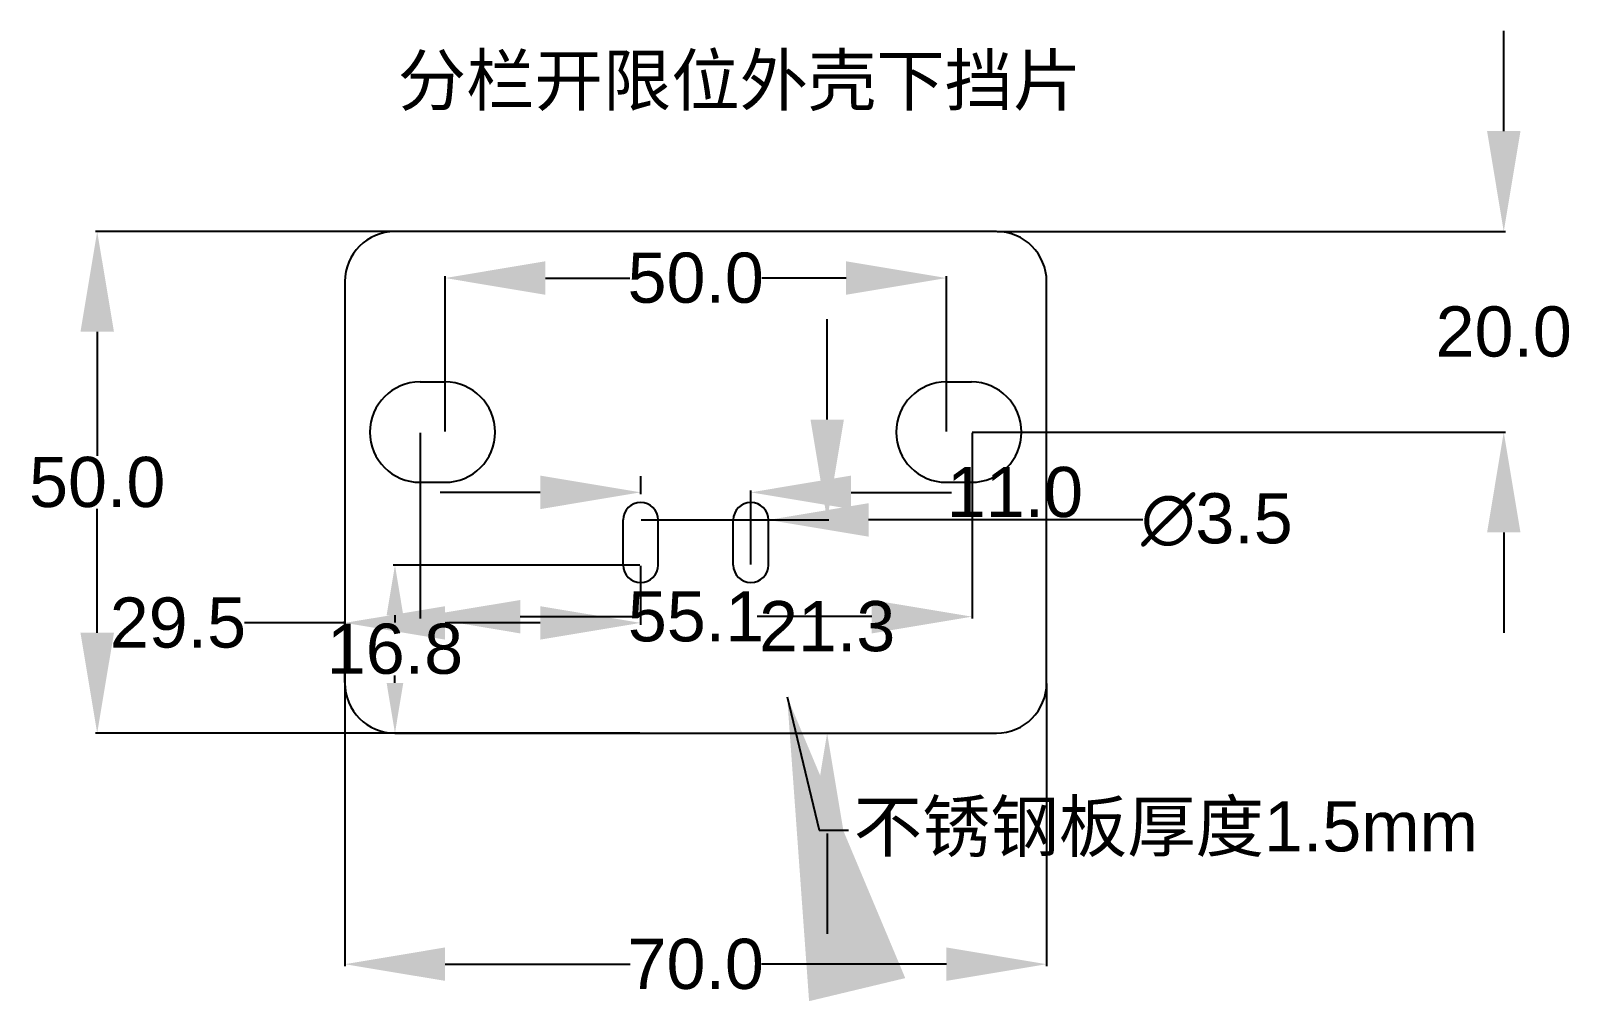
# Model space of a CAD drawing. Header units: millimetres. Extents: x -31 to 122, y -27 to 70.
import ezdxf

# ---------------------------------------------------------------- set-up
doc = ezdxf.new("R2010")
doc.units = ezdxf.units.MM
doc.styles.get("Standard").update_dxf_attribs({"font": 'arial.ttf'})
doc.dimstyles.get("Standard").update_dxf_attribs({"dimtxt": 30, "dimasz": 30, "dimexe": 0.18, "dimexo": 0.0625, "dimgap": 0.09, "dimtad": 0, "dimtih": 1, "dimtoh": 1, "dimdec": 1, "dimzin": 0, "dimdsep": 46, "dimtxsty": 'Standard', "dimcen": 0.09, "dimclrd": 3, "dimclre": 3, "dimclrt": 3, "dimadec": 0, "dimazin": 0, "dimtfac": 1, "dimtdec": 1, "dimtofl": 0, "dimtmove": 0, "dimatfit": 3, "dimfxl": 1, "dimtolj": 1, "dimtzin": 0, "dimarcsym": 0})

# ---------------------------------------------------------------- blocks, each defined once
blk = doc.blocks.new('*D2')
at = {"color": 3, "lineweight": -2, "transparency": 16777216}
for p, q in [((4.94, 50), (-24.88, 50)), ((-24.7, 40), (-24.7, 27.64)), ((-24.7, 10), (-24.7, 22.36)), ((4.94, 0), (-24.88, 0))]:
    blk.add_line(p, q, dxfattribs=at)
at = {"color": 3, "transparency": 16777216}
for points in [[(-26.37, 40), (-23.03, 40), (-24.7, 50)], [(-26.37, 10), (-23.03, 10), (-24.7, 0)]]:
    blk.add_solid(points, dxfattribs=at)
at = {"layer": 'Defpoints', "color": 0, "transparency": 16777216}
for p in [(5, 50), (-24.7, 0), (5, 0)]:
    blk.add_point(p, dxfattribs=at)
at = {"color": 3, "transparency": 16777216, "insert": (-24.7, 25), "char_height": 5, "attachment_point": 5}
blk.add_mtext('\\A1;50.0', dxfattribs=at)
blk = doc.blocks.new('*D3')
at = {"color": 3, "lineweight": -2, "transparency": 16777216}
for p, q in [((0, 4.94), (0, -23.21)), ((70, 4.94), (70, -23.21)), ((10, -23.03), (28.45, -23.03)), ((60, -23.03), (41.55, -23.03))]:
    blk.add_line(p, q, dxfattribs=at)
at = {"color": 3, "transparency": 16777216}
for points in [[(10, -21.36), (10, -24.69), (0, -23.03)], [(60, -21.36), (60, -24.69), (70, -23.03)]]:
    blk.add_solid(points, dxfattribs=at)
at = {"layer": 'Defpoints', "color": 0, "transparency": 16777216}
for p in [(0, 5), (70, 5), (70, -23.03)]:
    blk.add_point(p, dxfattribs=at)
at = {"color": 3, "transparency": 16777216, "insert": (35, -23.03), "char_height": 5, "attachment_point": 5}
blk.add_mtext('\\A1;70.0', dxfattribs=at)
blk = doc.blocks.new('*D4')
at = {"color": 3, "lineweight": -2, "transparency": 16777216}
for p, q in [((115.6, 60), (115.6, 70)), ((65.06, 50), (115.78, 50)), ((62.56, 30), (115.78, 30)), ((115.6, 20), (115.6, 10))]:
    blk.add_line(p, q, dxfattribs=at)
at = {"color": 3, "transparency": 16777216}
for points in [[(113.94, 60), (117.27, 60), (115.6, 50)], [(113.94, 20), (117.27, 20), (115.6, 30)]]:
    blk.add_solid(points, dxfattribs=at)
at = {"layer": 'Defpoints', "color": 0, "transparency": 16777216}
for p in [(65, 50), (115.6, 50), (62.5, 30)]:
    blk.add_point(p, dxfattribs=at)
at = {"color": 3, "transparency": 16777216, "insert": (115.6, 40), "char_height": 5, "attachment_point": 5}
blk.add_mtext('\\A1;20.0', dxfattribs=at)
blk = doc.blocks.new('*D5')
at = {"color": 3, "lineweight": -2, "transparency": 16777216}
for p, q in [((10, 30.06), (10, 45.54)), ((20, 45.36), (28.42, 45.36)), ((50, 45.36), (41.58, 45.36)), ((60, 30.06), (60, 45.54))]:
    blk.add_line(p, q, dxfattribs=at)
at = {"color": 3, "transparency": 16777216}
for points in [[(20, 47.03), (20, 43.69), (10, 45.36)], [(50, 47.03), (50, 43.69), (60, 45.36)]]:
    blk.add_solid(points, dxfattribs=at)
at = {"layer": 'Defpoints', "color": 0, "transparency": 16777216}
for p in [(60, 45.36), (10, 30), (60, 30)]:
    blk.add_point(p, dxfattribs=at)
at = {"color": 3, "transparency": 16777216, "insert": (35, 45.36), "char_height": 5, "attachment_point": 5}
blk.add_mtext('\\A1;50.0', dxfattribs=at)
blk = doc.blocks.new('*D6')
at = {"color": 3, "lineweight": -2, "transparency": 16777216}
for p, q in [((7.5, 29.94), (7.5, 11.43)), ((62.56, 29.94), (62.56, 11.43)), ((17.5, 11.61), (28.93, 11.61)), ((52.56, 11.61), (41.13, 11.61))]:
    blk.add_line(p, q, dxfattribs=at)
at = {"color": 3, "transparency": 16777216}
for points in [[(17.5, 13.27), (17.5, 9.94), (7.5, 11.61)], [(52.56, 13.27), (52.56, 9.94), (62.56, 11.61)]]:
    blk.add_solid(points, dxfattribs=at)
at = {"layer": 'Defpoints', "color": 0, "transparency": 16777216}
for p in [(7.5, 30), (62.56, 30), (62.56, 11.61)]:
    blk.add_point(p, dxfattribs=at)
at = {"color": 3, "transparency": 16777216, "insert": (35.03, 11.61), "char_height": 5, "attachment_point": 5}
blk.add_mtext('\\A1;55.1', dxfattribs=at)
blk = doc.blocks.new('*D7')
at = {"color": 3, "lineweight": -2, "transparency": 16777216}
for p, q in [((29.5, 16.69), (29.5, 10.81)), ((0, 10.99), (-10, 10.99)), ((0, 5.06), (0, 11.17)), ((19.5, 10.99), (10, 10.99))]:
    blk.add_line(p, q, dxfattribs=at)
at = {"color": 3, "transparency": 16777216}
for points in [[(10, 12.65), (10, 9.32), (0, 10.99)], [(19.5, 12.65), (19.5, 9.32), (29.5, 10.99)]]:
    blk.add_solid(points, dxfattribs=at)
at = {"layer": 'Defpoints', "color": 0, "transparency": 16777216}
for p in [(29.5, 16.75), (0, 10.99), (0, 5)]:
    blk.add_point(p, dxfattribs=at)
at = {"color": 3, "transparency": 16777216, "insert": (-16.65, 10.99), "char_height": 5, "attachment_point": 5}
blk.add_mtext('\\A1;29.5', dxfattribs=at)
blk = doc.blocks.new('*D8')
at = {"color": 3, "lineweight": -2, "transparency": 16777216}
for p, q in [((29.5, 25.62), (29.5, 23.82)), ((19.5, 24), (9.5, 24)), ((40.5, 16.81), (40.5, 24.18)), ((50.5, 24), (60.5, 24))]:
    blk.add_line(p, q, dxfattribs=at)
at = {"color": 3, "transparency": 16777216}
for points in [[(19.5, 25.67), (19.5, 22.33), (29.5, 24)], [(50.5, 25.67), (50.5, 22.33), (40.5, 24)]]:
    blk.add_solid(points, dxfattribs=at)
at = {"layer": 'Defpoints', "color": 0, "transparency": 16777216}
for p in [(29.5, 25.69), (40.5, 24), (40.5, 16.75)]:
    blk.add_point(p, dxfattribs=at)
at = {"color": 3, "transparency": 16777216, "insert": (66.84, 24), "char_height": 5, "attachment_point": 5}
blk.add_mtext('\\A1;11.0', dxfattribs=at)
blk = doc.blocks.new('*D9')
at = {"color": 3, "lineweight": -2, "transparency": 16777216}
for p, q in [((48.11, 31.25), (48.11, 41.25)), ((29.56, 21.25), (48.29, 21.25)), ((5, 0), (48.29, 0)), ((48.11, -10), (48.11, -20))]:
    blk.add_line(p, q, dxfattribs=at)
at = {"color": 3, "transparency": 16777216}
for points in [[(46.45, 31.25), (49.78, 31.25), (48.11, 21.25)], [(46.45, -10), (49.78, -10), (48.11, 0)]]:
    blk.add_solid(points, dxfattribs=at)
at = {"layer": 'Defpoints', "color": 0, "transparency": 16777216}
for p in [(29.5, 21.25), (4.94, 0), (48.11, 0)]:
    blk.add_point(p, dxfattribs=at)
at = {"color": 3, "transparency": 16777216, "insert": (48.11, 10.63), "char_height": 5, "attachment_point": 5}
blk.add_mtext('\\A1;21.3', dxfattribs=at)
blk = doc.blocks.new('*D10')
at = {"color": 3, "lineweight": -2, "transparency": 16777216}
for p, q in [((40.41, 21.25), (40.59, 21.25)), ((40.5, 21.16), (40.5, 21.34)), ((79.61, 21.25), (52.25, 21.25))]:
    blk.add_line(p, q, dxfattribs=at)
at = {"color": 3, "transparency": 16777216}
blk.add_solid([(52.25, 22.92), (52.25, 19.58), (42.25, 21.25)], dxfattribs=at)
at = {"layer": 'Defpoints', "color": 0, "transparency": 16777216}
for p in [(38.75, 21.25), (42.25, 21.25)]:
    blk.add_point(p, dxfattribs=at)
at = {"color": 3, "transparency": 16777216, "insert": (86.99, 21.25), "char_height": 5, "attachment_point": 5}
blk.add_mtext('\\A1;∅3.5', dxfattribs=at)
blk = doc.blocks.new('*D11')
at = {"color": 3, "lineweight": -2, "transparency": 16777216}
for p, q in [((29.44, 16.75), (4.82, 16.75)), ((5, 11.75), (5, 11.02)), ((5, 5), (5, 5.73)), ((29.44, 0), (4.82, 0))]:
    blk.add_line(p, q, dxfattribs=at)
at = {"color": 3, "transparency": 16777216}
for points in [[(4.17, 11.75), (5.83, 11.75), (5, 16.75)], [(4.17, 5), (5.83, 5), (5, 0)]]:
    blk.add_solid(points, dxfattribs=at)
at = {"layer": 'Defpoints', "color": 0, "transparency": 16777216}
for p in [(29.5, 16.75), (5, 0), (29.5, 0)]:
    blk.add_point(p, dxfattribs=at)
at = {"color": 3, "transparency": 16777216, "insert": (5, 8.38), "char_height": 5, "attachment_point": 5}
blk.add_mtext('\\A1;16.8', dxfattribs=at)

msp = doc.modelspace()

# ---------------------------------------------------------------- linework, layer by layer
at = {"color": 0}
for p, q in [((65, 50), (5, 50)), ((0, 45), (0, 5)), ((70, 5), (70, 45)), ((7.5, 35), (10, 35)), ((60, 35), (62.5, 35)), ((7.5, 25), (10, 25)), ((60, 25), (62.5, 25)), ((27.75, 16.75), (27.75, 21.25)), ((31.25, 16.75), (31.25, 21.25)), ((38.75, 16.75), (38.75, 21.25)), ((42.25, 16.75), (42.25, 21.25)), ((5, 0), (65, 0))]:
    msp.add_line(p, q, dxfattribs=at)
for centre, radius, start, end in [((5, 45), 5, 90, 180), ((65, 45), 5, 0, 90), ((7.5, 30), 5, 90, 270), ((10, 30), 5, 270, 90), ((60, 30), 5, 90, 270), ((62.5, 30), 5, 270, 90), ((29.5, 21.25), 1.75, 0, 180), ((40.5, 21.25), 1.75, 0, 180), ((29.5, 16.75), 1.75, 180, 0), ((40.5, 16.75), 1.75, 180, 0), ((5, 5), 5, 180, 270), ((65, 5), 5, 270, 0)]:
    msp.add_arc(centre, radius, start, end, dxfattribs=at)

# ---------------------------------------------------------------- texts
at = {"color": 2, "insert": (5.28, 67.58), "char_height": 5, "width": 149.1964, "attachment_point": 1}
msp.add_mtext('{\\fSimSun|b0|i0|c134|p2;分栏开限位外壳下挡片}', dxfattribs=at)
at = {"color": 3, "insert": (50.76, -6.79), "char_height": 5, "width": 69.3281, "attachment_point": 1}
msp.add_mtext('{\\fSimSun|b0|i0|c134|p2;不锈钢板厚度}1.5mm', dxfattribs=at)

# ---------------------------------------------------------------- dimensions: what is measured, and where the dimension line sits
at = {"color": 3}
for base, p1, p2, override, picture, middle in [((115.6, 50), (62.5, 30), (65, 50), {"dimtxt": 5, "dimasz": 10}, '*D4', (115.6, 40)), ((-24.7, 0), (5, 50), (5, 0), {"dimtxt": 5, "dimasz": 10}, '*D2', (-24.7, 25)), ((5, 0), (29.5, 16.75), (29.5, 0), {"dimtxt": 5, "dimasz": 5}, '*D11', (5, 8.375))]:
    dim = msp.add_linear_dim(base=base, p1=p1, p2=p2, angle=90, dimstyle='Standard', override=override, dxfattribs=at)
    dim.commit()
    dim.dimension.update_dxf_attribs({"geometry": picture, "text_midpoint": middle})
for base, p1, p2, picture, middle in [((60, 45.36), (10, 30), (60, 30), '*D5', (35, 45.36)), ((62.56, 11.61), (7.5, 30), (62.56, 30), '*D6', (35.03, 11.61)), ((40.5, 24), (29.5, 25.69), (40.5, 16.75), '*D8', (66.84, 24)), ((0, 10.99), (29.5, 16.75), (0, 5), '*D7', (-16.65, 10.99)), ((70, -23.03), (0, 5), (70, 5), '*D3', (35, -23.03))]:
    dim = msp.add_linear_dim(base=base, p1=p1, p2=p2, dimstyle='Standard', override={"dimtxt": 5, "dimasz": 10}, dxfattribs=at)
    dim.commit()
    dim.dimension.update_dxf_attribs({"geometry": picture, "text_midpoint": middle})
dim = msp.add_linear_dim(base=(48.11177895, 0), p1=(29.5, 21.25), p2=(4.9375, 0), angle=90, dimstyle='Standard', override={"dimtxt": 5, "dimasz": 10}, dxfattribs=at)
dim.commit()
dim.dimension.update_dxf_attribs({"geometry": '*D9', "text_midpoint": (48.11177895, 10.625), "dimtype": 160})
dim = msp.add_diameter_dim_2p(p1=(38.75, 21.25), p2=(42.25, 21.25), dimstyle='Standard', override={"dimtxt": 5, "dimasz": 10}, dxfattribs=at)
dim.commit()
dim.dimension.update_dxf_attribs({"geometry": '*D10', "text_midpoint": (86.99, 21.25), "dimtype": 163})

# ---------------------------------------------------------------- leaders
at = {"color": 3, "annotation_type": 0, "has_hookline": 1, "hookline_direction": 0, "text_width": 63.41}
msp.add_leader([(44.12, 3.61), (47.3, -9.67), (50.23, -9.67)], dimstyle='Standard', override={"dimgap": 0.09, "dimtad": 0}, dxfattribs=at)

doc.saveas('drawing.dxf')
